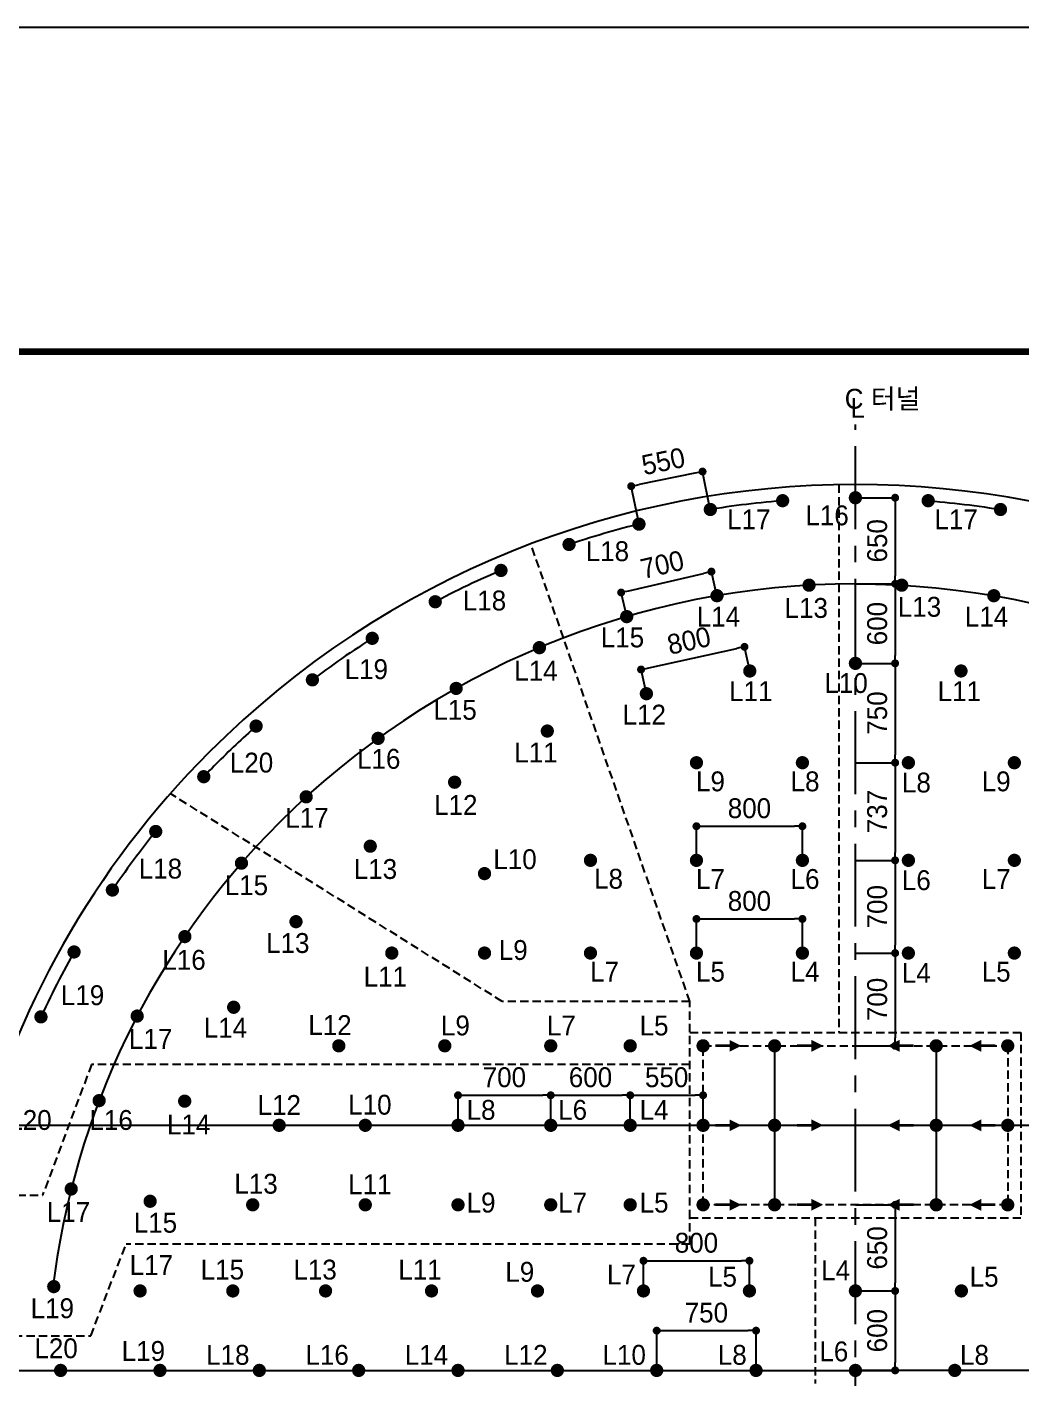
# Model space of a CAD drawing. Extents: x -689 to 317106, y 182884 to 219577.
# Drawn here: x 238502 to 246006, y 200837 to 211034 of the extents above; entities that cross this region are included whole.
import ezdxf

# ---------------------------------------------------------------- set-up
doc = ezdxf.new("R2010")
doc.units = 0
doc.header["$LTSCALE"] = 500
doc.header["$MEASUREMENT"] = 0
for name, pattern in [('A-CENTR01', [2, 1.25, -0.25, 0.25, -0.25]), ('A-HIDDN01', [0.375, 0.25, -0.125]), ('HIDDEN', [0.375, 0.25, -0.125])]:
    doc.linetypes.add(name, pattern=pattern)
doc.layers.get('DEFPOINTS').update_dxf_attribs({"color": 55})
doc.layers.add('0-251', color=7, linetype='Continuous', true_color=0x6e6e6e)
for name, color, linetype in [('A-DIM01', 1, 'Continuous'), ('CS-CNTL', 1, 'A-CENTR01'), ('CS-EXCV', 3, 'CFZ008'), ('CS-TEXT', 7, 'Continuous'), ('CUT-BOD-LIN', 6, 'HIDDEN'), ('CZ-TEX2', 7, 'Continuous'), ('TU-BLOCK-ETC', 6, 'Continuous'), ('TU-HOLE-LIN1', 1, 'Continuous'), ('뇌관연결1', 2, 'Continuous'), ('발파공(바닥)', 5, 'Continuous'), ('발파공(심발)', 4, 'Continuous'), ('발파공(외곽)', 6, 'Continuous'), ('발파공(전열)', 2, 'Continuous'), ('발파공(확대)', 7, 'Continuous')]:
    doc.layers.add(name, color=color, linetype=linetype)
doc.styles.get("Standard").update_dxf_attribs({"font": ''})
doc.styles.add('STYLE1', font='')
doc.styles.add('돋움체', font='')
doc.styles.get('Standard').set_extended_font_data('Dotum')
doc.styles.get('STYLE1').set_extended_font_data('Dotum')
doc.styles.get('돋움체').set_extended_font_data('Dotum')
doc.linetypes.add('CFZ008', pattern='A,0.9,-0.2,[106,KHCLINE.shx,S=0.00606,R=180,X=0,Y=0],0.9', length=2)
doc.linetypes.add('E-DIGLN01', pattern='A,0.9,-0.2,[19,kscals.shx,S=0.1,R=180,X=0,Y=0],0.9', length=2)
doc.dimstyles.new('D_50', dxfattribs={"dimscale": 50, "dimtxt": 3, "dimasz": 1.2, "dimexe": 0, "dimexo": 0, "dimgap": 1.2, "dimtad": 1, "dimdec": 0, "dimrnd": 0.0005, "dimdsep": 46, "dimlunit": 6, "dimtxsty": '돋움체', "dimblk": 'DOT', "dimcen": 0.09, "dimclrd": 1, "dimclre": 1, "dimclrt": 1, "dimaunit": 1, "dimadec": 0, "dimazin": 0, "dimtfac": 1, "dimtdec": 0, "dimtix": 1, "dimtmove": 2, "dimatfit": 0, "dimfxl": 1, "dimtvp": 2, "dimtolj": 1, "dimtzin": 0, "dimlwd": -1, "dimlwe": -1, "dimarcsym": 0})

# ---------------------------------------------------------------- blocks, each defined once
blk = doc.blocks.new('_Dot')
at = {"color": 0, "linetype": 'ByBlock', "lineweight": -2}
blk.add_line((-0.5, 0), (-1, 0), dxfattribs=at)
at = {"color": 0, "linetype": 'ByBlock', "const_width": 0.5}
blk.add_lwpolyline([(-0.25, 0, 1), (0.25, 0, 1)], format="xyb", close=True, dxfattribs=at)
blk = doc.blocks.new('*D450')
at = {"layer": 'A-DIM01', "color": 1, "ltscale": 10, "transparency": 16777216}
for p, q in [((244755.6471063393, 201494.3630072789), (245055.6471063377, 201494.3630072789)), ((245055.6471063377, 201434.3630072789), (245055.6471063377, 200954.3630072789)), ((244755.6471063393, 200894.3630072789), (245055.6471063377, 200894.3630072789))]:
    blk.add_line(p, q, dxfattribs=at)
at = {"layer": 'DEFPOINTS', "color": 0, "ltscale": 10, "transparency": 16777216}
for p in [(244755.6471063393, 201494.3630072789), (244755.6471063393, 200894.3630072789), (245055.6471063377, 200894.3630072789)]:
    blk.add_point(p, dxfattribs=at)
at = {"layer": 'A-DIM01', "color": 1, "ltscale": 10, "transparency": 16777216, "xscale": 60, "yscale": 60, "zscale": 60}
for p, rotation in [((245055.6471063377, 201494.3630072789), 90), ((245055.6471063377, 200894.3630072789), 270)]:
    blk.add_blockref('_Dot', p, dxfattribs=dict(at, rotation=rotation))
at = {"layer": 'A-DIM01', "color": 1, "ltscale": 10, "transparency": 16777216, "insert": (244920.5453424299, 201194.3630072787), "char_height": 150, "attachment_point": 5, "rotation": 90, "style": '돋움체'}
blk.add_mtext('\\A1;600', dxfattribs=at)
blk = doc.blocks.new('*D451')
at = {"layer": 'A-DIM01', "color": 1, "ltscale": 10, "transparency": 16777216}
for p, q in [((244755.6471063393, 202144.3630072789), (245055.6471063377, 202144.3630072789)), ((245055.6471063377, 202084.3630072789), (245055.6471063377, 201554.3630072789)), ((244755.6471063393, 201494.3630072789), (245055.6471063377, 201494.3630072789))]:
    blk.add_line(p, q, dxfattribs=at)
at = {"layer": 'DEFPOINTS', "color": 0, "ltscale": 10, "transparency": 16777216}
for p in [(244755.6471063393, 202144.3630072789), (244755.6471063393, 201494.3630072789), (245055.6471063377, 201494.3630072789)]:
    blk.add_point(p, dxfattribs=at)
at = {"layer": 'A-DIM01', "color": 1, "ltscale": 10, "transparency": 16777216, "xscale": 60, "yscale": 60, "zscale": 60}
for p, rotation in [((245055.6471063377, 202144.3630072789), 90), ((245055.6471063377, 201494.3630072789), 270)]:
    blk.add_blockref('_Dot', p, dxfattribs=dict(at, rotation=rotation))
at = {"layer": 'A-DIM01', "color": 1, "ltscale": 10, "transparency": 16777216, "insert": (244920.5453424299, 201819.3630072787), "char_height": 150, "attachment_point": 5, "rotation": 90, "style": '돋움체'}
blk.add_mtext('\\A1;650', dxfattribs=at)
blk = doc.blocks.new('ssb')
at = {"color": 4, "const_width": 50, "flags": 128}
blk.add_lwpolyline([(0.1070264871232212, -24.99977090558968, 1), (-0.1070264871814288, 24.99977090558968, 1)], format="xyb", close=True, dxfattribs=at)
blk = doc.blocks.new('sb')
at = {"layer": '발파공(확대)', "color": 0, "const_width": 50, "flags": 128}
blk.add_lwpolyline([(13.78318005963229, 20.85722770275243, 1), (-13.78318005957408, -20.8572277027597, 1)], format="xyb", close=True, dxfattribs=at)
blk = doc.blocks.new('*D452')
at = {"layer": 'A-DIM01', "color": 1, "ltscale": 10, "transparency": 16777216}
for p, q in [((243555.6471063401, 204044.3630072787), (243555.6471063401, 204301.8358414123)), ((243615.6471063401, 204301.8358414123), (244295.6471063392, 204301.8358414123)), ((244355.6471063392, 204044.3630072787), (244355.6471063392, 204301.8358414123))]:
    blk.add_line(p, q, dxfattribs=at)
at = {"layer": 'DEFPOINTS', "color": 0, "ltscale": 10, "transparency": 16777216}
for p in [(244355.6471063392, 204301.8358414123), (243555.6471063401, 204044.3630072787), (244355.6471063392, 204044.3630072787)]:
    blk.add_point(p, dxfattribs=at)
at = {"layer": 'A-DIM01', "color": 1, "ltscale": 10, "transparency": 16777216, "xscale": 60, "yscale": 60, "zscale": 60, "rotation": 180}
blk.add_blockref('_Dot', (243555.6471063401, 204301.8358414123), dxfattribs=at)
at = {"layer": 'A-DIM01', "color": 1, "ltscale": 10, "transparency": 16777216, "xscale": 60, "yscale": 60, "zscale": 60}
blk.add_blockref('_Dot', (244355.6471063392, 204301.8358414123), dxfattribs=at)
at = {"layer": 'A-DIM01', "color": 1, "ltscale": 10, "transparency": 16777216, "insert": (243955.6471063396, 204436.93760532), "char_height": 150, "attachment_point": 5, "style": '돋움체'}
blk.add_mtext('\\A1;800', dxfattribs=at)
blk = doc.blocks.new('*D453')
at = {"layer": 'A-DIM01', "color": 1, "ltscale": 10, "transparency": 16777216}
for p, q in [((243055.6471002437, 202744.3630072787), (243055.6471002437, 202971.1013973524)), ((243115.6471002437, 202971.1013973524), (243545.6471002437, 202971.1013973524)), ((243605.6471002437, 202744.3630072787), (243605.6471002437, 202971.1013973524))]:
    blk.add_line(p, q, dxfattribs=at)
at = {"layer": 'DEFPOINTS', "color": 0, "ltscale": 10, "transparency": 16777216}
for p in [(243605.6471002437, 202971.1013973524), (243055.6471002437, 202744.3630072787), (243605.6471002437, 202744.3630072787)]:
    blk.add_point(p, dxfattribs=at)
at = {"layer": 'A-DIM01', "color": 1, "ltscale": 10, "transparency": 16777216, "xscale": 60, "yscale": 60, "zscale": 60, "rotation": 180}
blk.add_blockref('_Dot', (243055.6471002437, 202971.1013973524), dxfattribs=at)
at = {"layer": 'A-DIM01', "color": 1, "ltscale": 10, "transparency": 16777216, "xscale": 60, "yscale": 60, "zscale": 60}
blk.add_blockref('_Dot', (243605.6471002437, 202971.1013973524), dxfattribs=at)
at = {"layer": 'A-DIM01', "color": 1, "ltscale": 10, "transparency": 16777216, "insert": (243330.6471002437, 203106.2031612601), "char_height": 150, "attachment_point": 5, "style": '돋움체'}
blk.add_mtext('\\A1;550', dxfattribs=at)
blk = doc.blocks.new('*D454')
at = {"layer": 'A-DIM01', "color": 1, "ltscale": 10, "transparency": 16777216}
for p, q in [((242455.6471002437, 202744.3630072787), (242455.6471002437, 202971.1013973524)), ((242515.6471002437, 202971.1013973524), (242995.6471002437, 202971.1013973524)), ((243055.6471002437, 202744.3630072787), (243055.6471002437, 202971.1013973524))]:
    blk.add_line(p, q, dxfattribs=at)
at = {"layer": 'DEFPOINTS', "color": 0, "ltscale": 10, "transparency": 16777216}
for p in [(243055.6471002437, 202971.1013973524), (242455.6471002437, 202744.3630072787), (243055.6471002437, 202744.3630072787)]:
    blk.add_point(p, dxfattribs=at)
at = {"layer": 'A-DIM01', "color": 1, "ltscale": 10, "transparency": 16777216, "xscale": 60, "yscale": 60, "zscale": 60, "rotation": 180}
blk.add_blockref('_Dot', (242455.6471002437, 202971.1013973524), dxfattribs=at)
at = {"layer": 'A-DIM01', "color": 1, "ltscale": 10, "transparency": 16777216, "xscale": 60, "yscale": 60, "zscale": 60}
blk.add_blockref('_Dot', (243055.6471002437, 202971.1013973524), dxfattribs=at)
at = {"layer": 'A-DIM01', "color": 1, "ltscale": 10, "transparency": 16777216, "insert": (242755.6471002437, 203106.2031612601), "char_height": 150, "attachment_point": 5, "style": '돋움체'}
blk.add_mtext('\\A1;600', dxfattribs=at)
blk = doc.blocks.new('*D455')
at = {"layer": 'A-DIM01', "color": 1, "ltscale": 10, "transparency": 16777216}
for p, q in [((243155.6471063392, 201494.3630072787), (243155.6471063392, 201721.8770472611)), ((243215.6471063392, 201721.8770472611), (243895.6471063392, 201721.8770472611)), ((243955.6471063392, 201494.3630072787), (243955.6471063392, 201721.8770472611))]:
    blk.add_line(p, q, dxfattribs=at)
at = {"layer": 'DEFPOINTS', "color": 0, "ltscale": 10, "transparency": 16777216}
for p in [(243955.6471063392, 201721.8770472611), (243155.6471063392, 201494.3630072787), (243955.6471063392, 201494.3630072787)]:
    blk.add_point(p, dxfattribs=at)
at = {"layer": 'A-DIM01', "color": 1, "ltscale": 10, "transparency": 16777216, "xscale": 60, "yscale": 60, "zscale": 60, "rotation": 180}
blk.add_blockref('_Dot', (243155.6471063392, 201721.8770472611), dxfattribs=at)
at = {"layer": 'A-DIM01', "color": 1, "ltscale": 10, "transparency": 16777216, "xscale": 60, "yscale": 60, "zscale": 60}
blk.add_blockref('_Dot', (243955.6471063392, 201721.8770472611), dxfattribs=at)
at = {"layer": 'A-DIM01', "color": 1, "ltscale": 10, "transparency": 16777216, "insert": (243555.6471063392, 201856.9788111688), "char_height": 150, "attachment_point": 5, "style": '돋움체'}
blk.add_mtext('\\A1;800', dxfattribs=at)
blk = doc.blocks.new('cb')
at = {"layer": '발파공(외곽)', "lineweight": 0, "const_width": 49.99999999999999}
blk.add_lwpolyline([(-16.54037362313829, 18.74609400401823, 1), (16.54037362313829, -18.74609400401823, 1)], format="xyb", close=True, dxfattribs=at)
blk = doc.blocks.new('*D456')
at = {"layer": 'A-DIM01', "color": 1, "ltscale": 10, "transparency": 16777216}
for p, q in [((243542.9452657673, 207666.8055274301), (243122.1390604233, 207580.5370607199)), ((243660.4382670088, 207392.4491787623), (243601.7228229212, 207678.8553728654)), ((243122.076947357, 207282.0810211814), (243063.3615032694, 207568.4872152845))]:
    blk.add_line(p, q, dxfattribs=at)
at = {"layer": 'DEFPOINTS', "color": 0, "ltscale": 10, "transparency": 16777216}
for p in [(243063.3615032694, 207568.4872152845), (243660.4382670088, 207392.4491787623), (243122.076947357, 207282.0810211814)]:
    blk.add_point(p, dxfattribs=at)
at = {"layer": 'A-DIM01', "color": 1, "ltscale": 10, "transparency": 16777216, "xscale": 60, "yscale": 60, "zscale": 60}
for p, rotation in [((243601.7228229212, 207678.8553728654), 11.58554365152687), ((243063.3615032694, 207568.4872152845), 191.5855436515269)]:
    blk.add_blockref('_Dot', p, dxfattribs=dict(at, rotation=rotation))
at = {"layer": 'A-DIM01', "color": 1, "ltscale": 10, "transparency": 16777216, "insert": (243305.4095735431, 207756.0204882363), "char_height": 150, "attachment_point": 5, "rotation": 11.585543651526855, "style": '돋움체'}
blk.add_mtext('\\A1;550', dxfattribs=at)
blk = doc.blocks.new('*D457')
at = {"layer": 'A-DIM01', "color": 1, "ltscale": 10, "transparency": 16777216}
for p, q in [((243045.4469788823, 206779.5077901672), (243610.1156191896, 206910.3176560808)), ((243710.7408070535, 206741.809295669), (243668.5676909647, 206923.8585314287)), ((243029.168023196, 206583.9176790596), (242986.9949071071, 206765.9669148193))]:
    blk.add_line(p, q, dxfattribs=at)
at = {"layer": 'DEFPOINTS', "color": 0, "ltscale": 10, "transparency": 16777216}
for p in [(243668.5676909647, 206923.8585314287), (243710.7408070535, 206741.809295669), (243029.168023196, 206583.9176790596)]:
    blk.add_point(p, dxfattribs=at)
at = {"layer": 'A-DIM01', "color": 1, "ltscale": 10, "transparency": 16777216, "xscale": 60, "yscale": 60, "zscale": 60}
for p, rotation in [((243668.5676909647, 206923.8585314287), 13.04294167776969), ((242986.9949071071, 206765.9669148193), 193.0429416777697)]:
    blk.add_blockref('_Dot', p, dxfattribs=dict(at, rotation=rotation))
at = {"layer": 'A-DIM01', "color": 1, "ltscale": 10, "transparency": 16777216, "insert": (243297.2913632966, 206976.5290231388), "char_height": 150, "attachment_point": 5, "rotation": 13.042941677769695, "style": '돋움체'}
blk.add_mtext('\\A1;700', dxfattribs=at)
blk = doc.blocks.new('*D458')
at = {"layer": 'A-DIM01', "color": 1, "ltscale": 10, "transparency": 16777216}
for p, q in [((244755.6471068045, 207481.2259222872), (245055.6471065696, 207481.2259222872)), ((245055.6471065696, 207421.2259222872), (245055.6471065696, 206891.2259222872)), ((244755.6471063393, 206831.2259222872), (245055.6471065696, 206831.2259222872))]:
    blk.add_line(p, q, dxfattribs=at)
at = {"layer": 'DEFPOINTS', "color": 0, "ltscale": 10, "transparency": 16777216}
for p in [(244755.6471068045, 207481.2259222872), (244755.6471063393, 206831.2259222872), (245055.6471065696, 206831.2259222872)]:
    blk.add_point(p, dxfattribs=at)
at = {"layer": 'A-DIM01', "color": 1, "ltscale": 10, "transparency": 16777216, "xscale": 60, "yscale": 60, "zscale": 60}
for p, rotation in [((245055.6471065696, 207481.2259222872), 90), ((245055.6471065696, 206831.2259222872), 270)]:
    blk.add_blockref('_Dot', p, dxfattribs=dict(at, rotation=rotation))
at = {"layer": 'A-DIM01', "color": 1, "ltscale": 10, "transparency": 16777216, "insert": (244920.5453426618, 207156.225922287), "char_height": 150, "attachment_point": 5, "rotation": 90, "style": '돋움체'}
blk.add_mtext('\\A1;650', dxfattribs=at)
blk = doc.blocks.new('*D459')
at = {"layer": 'A-DIM01', "color": 1, "ltscale": 10, "transparency": 16777216}
for p, q in [((244755.6471065721, 206831.2259222872), (245055.6471065696, 206831.2259222872)), ((245055.6471065696, 206771.2259222872), (245055.6471065696, 206291.2259222872)), ((244755.6471068045, 206231.2259222872), (245055.6471065696, 206231.2259222872))]:
    blk.add_line(p, q, dxfattribs=at)
at = {"layer": 'DEFPOINTS', "color": 0, "ltscale": 10, "transparency": 16777216}
for p in [(244755.6471065721, 206831.2259222872), (244755.6471068045, 206231.2259222872), (245055.6471065696, 206231.2259222872)]:
    blk.add_point(p, dxfattribs=at)
at = {"layer": 'A-DIM01', "color": 1, "ltscale": 10, "transparency": 16777216, "xscale": 60, "yscale": 60, "zscale": 60}
for p, rotation in [((245055.6471065696, 206831.2259222872), 90), ((245055.6471065696, 206231.2259222872), 270)]:
    blk.add_blockref('_Dot', p, dxfattribs=dict(at, rotation=rotation))
at = {"layer": 'A-DIM01', "color": 1, "ltscale": 10, "transparency": 16777216, "insert": (244920.5453426618, 206531.225922287), "char_height": 150, "attachment_point": 5, "rotation": 90, "style": '돋움체'}
blk.add_mtext('\\A1;600', dxfattribs=at)
blk = doc.blocks.new('*D460')
at = {"layer": 'A-DIM01', "color": 1, "ltscale": 10, "transparency": 16777216}
for p, q in [((244755.6471063393, 204044.3630072789), (245055.6471063367, 204044.3630072789)), ((245055.6471063367, 203984.3630072789), (245055.6471063367, 203404.3630072789)), ((244755.6471063393, 203344.3630072789), (245055.6471063367, 203344.3630072789))]:
    blk.add_line(p, q, dxfattribs=at)
at = {"layer": 'DEFPOINTS', "color": 0, "ltscale": 10, "transparency": 16777216}
for p in [(244755.6471063393, 204044.3630072789), (244755.6471063393, 203344.3630072789), (245055.6471063367, 203344.3630072789)]:
    blk.add_point(p, dxfattribs=at)
at = {"layer": 'A-DIM01', "color": 1, "ltscale": 10, "transparency": 16777216, "xscale": 60, "yscale": 60, "zscale": 60}
for p, rotation in [((245055.6471063367, 204044.3630072789), 90), ((245055.6471063367, 203344.3630072789), 270)]:
    blk.add_blockref('_Dot', p, dxfattribs=dict(at, rotation=rotation))
at = {"layer": 'A-DIM01', "color": 1, "ltscale": 10, "transparency": 16777216, "insert": (244920.545342429, 203694.3630072787), "char_height": 150, "attachment_point": 5, "rotation": 90, "style": '돋움체'}
blk.add_mtext('\\A1;700', dxfattribs=at)
blk = doc.blocks.new('*D461')
at = {"layer": 'A-DIM01', "color": 1, "ltscale": 10, "transparency": 16777216}
for p, q in [((244755.6471063393, 204744.3630072789), (245055.6471063353, 204744.3630072789)), ((245055.6471063353, 204684.3630072789), (245055.6471063353, 204104.3630072789)), ((244755.6471065721, 204044.3630072789), (245055.6471063353, 204044.3630072789))]:
    blk.add_line(p, q, dxfattribs=at)
at = {"layer": 'DEFPOINTS', "color": 0, "ltscale": 10, "transparency": 16777216}
for p in [(244755.6471063393, 204744.3630072789), (244755.6471065721, 204044.3630072789), (245055.6471063353, 204044.3630072789)]:
    blk.add_point(p, dxfattribs=at)
at = {"layer": 'A-DIM01', "color": 1, "ltscale": 10, "transparency": 16777216, "xscale": 60, "yscale": 60, "zscale": 60}
for p, rotation in [((245055.6471063353, 204744.3630072789), 90), ((245055.6471063353, 204044.3630072789), 270)]:
    blk.add_blockref('_Dot', p, dxfattribs=dict(at, rotation=rotation))
at = {"layer": 'A-DIM01', "color": 1, "ltscale": 10, "transparency": 16777216, "insert": (244920.5453424276, 204394.3630072787), "char_height": 150, "attachment_point": 5, "rotation": 90, "style": '돋움체'}
blk.add_mtext('\\A1;700', dxfattribs=at)
blk = doc.blocks.new('*D462')
at = {"layer": 'A-DIM01', "color": 1, "ltscale": 10, "transparency": 16777216}
for p, q in [((244755.6471068045, 205481.2259222872), (245055.6471063325, 205481.2259222872)), ((245055.6471063325, 205421.2259222872), (245055.6471063325, 204804.3630072789)), ((244755.6471065721, 204744.3630072789), (245055.6471063325, 204744.3630072789))]:
    blk.add_line(p, q, dxfattribs=at)
at = {"layer": 'DEFPOINTS', "color": 0, "ltscale": 10, "transparency": 16777216}
for p in [(244755.6471068045, 205481.2259222872), (244755.6471065721, 204744.3630072789), (245055.6471063325, 204744.3630072789)]:
    blk.add_point(p, dxfattribs=at)
at = {"layer": 'A-DIM01', "color": 1, "ltscale": 10, "transparency": 16777216, "xscale": 60, "yscale": 60, "zscale": 60}
for p, rotation in [((245055.6471063325, 205481.2259222872), 90), ((245055.6471063325, 204744.3630072789), 270)]:
    blk.add_blockref('_Dot', p, dxfattribs=dict(at, rotation=rotation))
at = {"layer": 'A-DIM01', "color": 1, "ltscale": 10, "transparency": 16777216, "insert": (244920.5453424248, 205112.7944647829), "char_height": 150, "attachment_point": 5, "rotation": 90, "style": '돋움체'}
blk.add_mtext('\\A1;737', dxfattribs=at)
blk = doc.blocks.new('bb')
at = {"layer": '발파공(바닥)', "const_width": 50}
blk.add_lwpolyline([(-13.78318005957408, 20.85722770271968, -1), (13.78318005963229, -20.85722770276334, -1)], format="xyb", close=True, dxfattribs=at)
blk = doc.blocks.new('jb')
at = {"layer": '발파공(전열)', "const_width": 50, "flags": 128}
blk.add_lwpolyline([(13.78318005963229, 20.85722770277061, 1), (-13.78318005963229, -20.85722770274151, 1)], format="xyb", close=True, dxfattribs=at)
blk = doc.blocks.new('*D571')
at = {"layer": 'A-DIM01', "color": 1, "ltscale": 10, "transparency": 16777216}
for p, q in [((243196.2331801213, 206197.5676141616), (243859.7239099864, 206343.3031984316)), ((243958.4145676284, 206173.6680275098), (243918.3268816927, 206356.1753275167)), ((243177.7178943506, 206002.1881850695), (243137.630208415, 206184.6954850765))]:
    blk.add_line(p, q, dxfattribs=at)
at = {"layer": 'DEFPOINTS', "color": 0, "ltscale": 10, "transparency": 16777216}
for p in [(243918.3268816927, 206356.1753275167), (243958.4145676284, 206173.6680275098), (243177.7178943506, 206002.1881850695)]:
    blk.add_point(p, dxfattribs=at)
at = {"layer": 'A-DIM01', "color": 1, "ltscale": 10, "transparency": 16777216, "xscale": 60, "yscale": 60, "zscale": 60}
for p, rotation in [((243918.3268816927, 206356.1753275167), 12.38827665148012), ((243137.630208415, 206184.6954850765), 192.3882766514801)]:
    blk.add_blockref('_Dot', p, dxfattribs=dict(at, rotation=rotation))
at = {"layer": 'A-DIM01', "color": 1, "ltscale": 10, "transparency": 16777216, "insert": (243498.9944226431, 206402.3914870927), "char_height": 150, "attachment_point": 5, "rotation": 12.388276651480126, "style": '돋움체'}
blk.add_mtext('\\A1;800', dxfattribs=at)
blk = doc.blocks.new('*D572')
at = {"layer": 'A-DIM01', "color": 1, "ltscale": 10, "transparency": 16777216}
for p, q in [((244755.6471065721, 206231.2259222872), (245055.6471065658, 206231.2259222872)), ((245055.6471065658, 206171.2259222872), (245055.6471065658, 205541.2259222872)), ((244755.6471068045, 205481.2259222872), (245055.6471065658, 205481.2259222872))]:
    blk.add_line(p, q, dxfattribs=at)
at = {"layer": 'DEFPOINTS', "color": 0, "ltscale": 10, "transparency": 16777216}
for p in [(244755.6471065721, 206231.2259222872), (244755.6471068045, 205481.2259222872), (245055.6471065658, 205481.2259222872)]:
    blk.add_point(p, dxfattribs=at)
at = {"layer": 'A-DIM01', "color": 1, "ltscale": 10, "transparency": 16777216, "xscale": 60, "yscale": 60, "zscale": 60}
for p, rotation in [((245055.6471065658, 206231.2259222872), 90), ((245055.6471065658, 205481.2259222872), 270)]:
    blk.add_blockref('_Dot', p, dxfattribs=dict(at, rotation=rotation))
at = {"layer": 'A-DIM01', "color": 1, "ltscale": 10, "transparency": 16777216, "insert": (244920.5453426581, 205856.225922287), "char_height": 150, "attachment_point": 5, "rotation": 90, "style": '돋움체'}
blk.add_mtext('\\A1;750', dxfattribs=at)
blk = doc.blocks.new('*D573')
at = {"layer": 'A-DIM01', "color": 1, "ltscale": 10, "transparency": 16777216}
for p, q in [((241755.6471002437, 202744.3630072787), (241755.6471002437, 202971.1013973524)), ((241815.6471002437, 202971.1013973524), (242395.6471002437, 202971.1013973524)), ((242455.6471002437, 202744.3630072787), (242455.6471002437, 202971.1013973524))]:
    blk.add_line(p, q, dxfattribs=at)
at = {"layer": 'DEFPOINTS', "color": 0, "ltscale": 10, "transparency": 16777216}
for p in [(242455.6471002437, 202971.1013973524), (241755.6471002437, 202744.3630072787), (242455.6471002437, 202744.3630072787)]:
    blk.add_point(p, dxfattribs=at)
at = {"layer": 'A-DIM01', "color": 1, "ltscale": 10, "transparency": 16777216, "xscale": 60, "yscale": 60, "zscale": 60, "rotation": 180}
blk.add_blockref('_Dot', (241755.6471002437, 202971.1013973524), dxfattribs=at)
at = {"layer": 'A-DIM01', "color": 1, "ltscale": 10, "transparency": 16777216, "xscale": 60, "yscale": 60, "zscale": 60}
blk.add_blockref('_Dot', (242455.6471002437, 202971.1013973524), dxfattribs=at)
at = {"layer": 'A-DIM01', "color": 1, "ltscale": 10, "transparency": 16777216, "insert": (242105.6471002437, 203106.2031612601), "char_height": 150, "attachment_point": 5, "style": '돋움체'}
blk.add_mtext('\\A1;700', dxfattribs=at)
blk = doc.blocks.new('*D574')
at = {"layer": 'A-DIM01', "color": 1, "ltscale": 10, "transparency": 16777216}
for p, q in [((243555.647106341, 204744.3630072787), (243555.647106341, 205001.8358414123)), ((243615.647106341, 205001.8358414123), (244295.6471063401, 205001.8358414123)), ((244355.6471063401, 204744.3630072787), (244355.6471063401, 205001.8358414123))]:
    blk.add_line(p, q, dxfattribs=at)
at = {"layer": 'DEFPOINTS', "color": 0, "ltscale": 10, "transparency": 16777216}
for p in [(244355.6471063401, 205001.8358414123), (243555.647106341, 204744.3630072787), (244355.6471063401, 204744.3630072787)]:
    blk.add_point(p, dxfattribs=at)
at = {"layer": 'A-DIM01', "color": 1, "ltscale": 10, "transparency": 16777216, "xscale": 60, "yscale": 60, "zscale": 60, "rotation": 180}
blk.add_blockref('_Dot', (243555.647106341, 205001.8358414123), dxfattribs=at)
at = {"layer": 'A-DIM01', "color": 1, "ltscale": 10, "transparency": 16777216, "xscale": 60, "yscale": 60, "zscale": 60}
blk.add_blockref('_Dot', (244355.6471063401, 205001.8358414123), dxfattribs=at)
at = {"layer": 'A-DIM01', "color": 1, "ltscale": 10, "transparency": 16777216, "insert": (243955.6471063406, 205136.93760532), "char_height": 150, "attachment_point": 5, "style": '돋움체'}
blk.add_mtext('\\A1;800', dxfattribs=at)
blk = doc.blocks.new('*D586')
at = {"layer": 'A-DIM01', "color": 1, "ltscale": 10, "transparency": 16777216}
for p, q in [((243255.6471063382, 200894.3630072787), (243255.6471063382, 201194.3630072787)), ((243315.6471063382, 201194.3630072787), (243945.6471063382, 201194.3630072787)), ((244005.6471063382, 200894.363007279), (244005.6471063382, 201194.3630072787))]:
    blk.add_line(p, q, dxfattribs=at)
at = {"layer": 'DEFPOINTS', "color": 0, "ltscale": 10, "transparency": 16777216}
for p in [(244005.6471063382, 201194.3630072787), (243255.6471063382, 200894.3630072787), (244005.6471063382, 200894.363007279)]:
    blk.add_point(p, dxfattribs=at)
at = {"layer": 'A-DIM01', "color": 1, "ltscale": 10, "transparency": 16777216, "xscale": 60, "yscale": 60, "zscale": 60, "rotation": 180}
blk.add_blockref('_Dot', (243255.6471063382, 201194.3630072787), dxfattribs=at)
at = {"layer": 'A-DIM01', "color": 1, "ltscale": 10, "transparency": 16777216, "xscale": 60, "yscale": 60, "zscale": 60}
blk.add_blockref('_Dot', (244005.6471063382, 201194.3630072787), dxfattribs=at)
at = {"layer": 'A-DIM01', "color": 1, "ltscale": 10, "transparency": 16777216, "insert": (243630.6471063382, 201329.4647711865), "char_height": 150, "attachment_point": 5, "style": '돋움체'}
blk.add_mtext('\\A1;750', dxfattribs=at)

msp = doc.modelspace()

# ---------------------------------------------------------------- linework, layer by layer
at = {"layer": '0-251', "const_width": 50}
msp.add_lwpolyline([(253880.6471062707, 186134.3069829635), (235630.6471061436, 186134.3069830572), (235630.6471062582, 208584.3069828686), (253880.6471062582, 208584.3069828686), (253880.6471062702, 186134.3069829636)], dxfattribs=at)
at = {"layer": 'CS-CNTL', "linetype": 'A-CENTR01'}
msp.add_line((244755.6471063392, 198244.3630072787), (244755.6471063392, 208034.0797458639), dxfattribs=at)
at = {"layer": 'CS-EXCV', "linetype": 'E-DIGLN01', "flags": 128}
msp.add_lwpolyline([(251274.5348599301, 198698.1859222745, 0.2825937306577111), (249634.6838965024, 205560.2627124969, 0.4142135623704703), (239876.6103161731, 205560.262712496, 0.2753025554972773), (238182.3906110087, 198872.2659222857)], format="xyb", dxfattribs=at)
at = {"layer": 'CUT-BOD-LIN', "ltscale": 0.5}
for p, q in [((244630.125242799, 207580.0841076517), (244630.125242799, 203444.3630072787)), ((243505.6471002437, 203678.7158730518), (242305.7432344374, 207131.6500183016)), ((242090.0097801671, 203678.7158730518), (239583.7357306512, 205248.1706676703)), ((243505.6471002437, 203678.7158730518), (242090.0097801671, 203678.7158730518)), ((243505.6471002437, 203447.7896238927), (243505.6471002437, 203678.7158730518)), ((238989.5566428792, 203204.4894443509), (238619.7909493637, 202218.1336396985)), ((243505.6471002437, 203204.4894443509), (238989.5566428792, 203204.4894443509)), ((238054.6061675995, 202218.1336396985), (238619.7909493641, 202218.1336396985)), ((243505.6471002437, 201848.3170618234), (243505.6471002437, 202044.3630072787)), ((244451.440600478, 202044.3630072787), (244451.440600478, 200794.3630072787)), ((238983.1640871986, 201156.1179313349), (239250.0275070322, 201848.3170618232)), ((243505.6471002437, 201848.3170618236), (239250.0275070322, 201848.3170618234)), ((237935.1366246687, 201156.1179313349), (238983.1640871986, 201156.1179313349))]:
    msp.add_line(p, q, dxfattribs=at)
msp.add_lwpolyline([(243505.6471002437, 203444.3630072787), (246005.6471119671, 203444.3630072787), (246005.6471119671, 202044.3630072787), (243505.6471002437, 202044.3630072787)], close=True, dxfattribs=at)
at = {"layer": 'DEFPOINTS'}
for p, q in [((235630.6471062707, 208584.3069828686), (253880.6471062707, 208584.3069828686)), ((238190.7583212298, 202744.3630072787), (251320.5358914467, 202744.3630072787)), ((237923.2541101649, 200894.3630072787), (244755.6471063392, 200894.3630072787)), ((251588.0401024785, 200894.3630096448), (244755.6471063042, 200894.3630072787))]:
    msp.add_line(p, q, dxfattribs=at)
at = {"layer": 'DEFPOINTS', "linetype": 'Continuous', "ltscale": 500}
for p, q in [((244145.6471002306, 203344.3630072787), (244145.6471002306, 202144.3630072787)), ((245365.6471119802, 203344.3630072787), (245365.6471119802, 202144.3630072787)), ((243605.6471002437, 202744.3630072787), (245905.6471119671, 202744.3630072787))]:
    msp.add_line(p, q, dxfattribs=at)
at = {"layer": 'DEFPOINTS'}
for points in [[(235630.6471062707, 211034.306983942), (273680.6471062707, 211034.306983942), (273680.6471062707, 186134.306983942), (235630.6471061436, 186134.3069841246)], [(235630.6471062582, 208584.3069828686), (253880.6471062582, 208584.3069828686), (253880.6471062707, 196184.3069828686), (235630.6471062707, 196184.3069828686)]]:
    msp.add_lwpolyline(points, close=True, dxfattribs=at)
for points in [[(244755.6471063392, 206831.2259222871, 0.1989123673785571), (240406.9404020607, 205029.9326266037, 0.1682397328142061), (238694.6469308677, 201503.6053191068, 0.1682397328142061)], [(244755.6471063392, 206831.2259222871, -0.1989123673785571), (249104.3538106176, 205029.9326266037, -0.1682397328142061), (250816.6472818106, 201503.6053191068, -0.1682397328142061)]]:
    msp.add_lwpolyline(points, format="xyb", dxfattribs=at)
at = {"layer": 'TU-BLOCK-ETC', "const_width": 20}
for points in [[(243698.1957430075, 203344.3630072787), (243852.6721922936, 203344.3630072787)], [(244315.4393934318, 203344.3630072787), (244469.9158427179, 203344.3630072787)], [(245195.8548305267, 203344.3630072787), (245041.3783812406, 203344.3630072787)], [(245813.0984809365, 203344.3630072787), (245658.6220316504, 203344.3630072787)], [(243698.1957430075, 202744.3630072787), (243852.6721922936, 202744.3630072787)], [(244315.4393934318, 202744.3630072787), (244469.9158427179, 202744.3630072787)], [(245195.8548305267, 202744.3630072787), (245041.3783812406, 202744.3630072787)], [(245813.0984809365, 202744.3630072787), (245658.6220316504, 202744.3630072787)], [(243698.1957430075, 202144.3630072787), (243852.6721922936, 202144.3630072787)], [(244315.4393934318, 202144.3630072787), (244469.9158427179, 202144.3630072787)], [(245195.8548305267, 202144.3630072787), (245041.3783812406, 202144.3630072787)], [(245813.0984809365, 202144.3630072787), (245658.6220316504, 202144.3630072787)]]:
    msp.add_lwpolyline(points, dxfattribs=at)
at = {"layer": 'TU-BLOCK-ETC'}
for points in [[(243895.2626954652, 203344.3630072787, 0, 90, 0), (243805.2626954652, 203344.3630072787, 90, 90, 0)], [(244512.5063458895, 203344.3630072787, 0, 90, 0), (244422.5063458895, 203344.3630072787, 90, 90, 0)], [(244998.787878069, 203344.3630072787, 0, 89.99999999999999, 0), (245088.787878069, 203344.3630072787, 89.99999999999999, 89.99999999999999, 0)], [(245616.0315284784, 203344.3630072787, 0, 89.99999999999999, 0), (245706.0315284784, 203344.3630072787, 89.99999999999999, 89.99999999999999, 0)], [(243895.2626954656, 202744.3630072787, 0, 90, 0), (243805.2626954656, 202744.3630072787, 90, 90, 0)], [(244512.5063458899, 202744.3630072787, 0, 90, 0), (244422.5063458899, 202744.3630072787, 90, 90, 0)], [(244998.7878780686, 202744.3630072787, 0, 89.99999999999999, 0), (245088.7878780686, 202744.3630072787, 89.99999999999999, 89.99999999999999, 0)], [(245616.0315284784, 202744.3630072787, 0, 89.99999999999999, 0), (245706.0315284784, 202744.3630072787, 89.99999999999999, 89.99999999999999, 0)], [(243895.2626954656, 202144.3630072787, 0, 90, 0), (243805.2626954656, 202144.3630072787, 90, 90, 0)], [(244512.5063458899, 202144.3630072787, 0, 90, 0), (244422.5063458899, 202144.3630072787, 90, 90, 0)], [(244998.7878780686, 202144.3630072787, 0, 89.99999999999999, 0), (245088.7878780686, 202144.3630072787, 89.99999999999999, 89.99999999999999, 0)], [(245616.0315284784, 202144.3630072787, 0, 89.99999999999999, 0), (245706.0315284784, 202144.3630072787, 89.99999999999999, 89.99999999999999, 0)]]:
    msp.add_lwpolyline(points, format="xyseb", dxfattribs=at)
at = {"layer": 'TU-HOLE-LIN1'}
for points in [[(244231.1685304264, 207460.9694442361, 0.02206240314182616), (243635.7720954427, 207388.3773265698)], [(244755.6471063392, 207481.2259222871, 0.0009191184235500871), (244730.647148577, 207481.1799664047, 0.0009191184235500871)], [(245280.1256822519, 207460.9694442361, -0.02206240314182616), (245875.5221172356, 207388.3773265698)], [(243146.0694813658, 207287.9845730316, 0.02206240314181135), (242570.137882491, 207120.4455514407)], [(242102.9978028922, 206942.4919023363, 0.02206240314183009), (241561.5690789022, 206684.380555865)], [(241129.1889382046, 206433.5125245674, 0.02206240314182784), (240636.4002299727, 206091.5683487466)], [(240250.0698225456, 205774.336301983, 0.01528455497564534), (239947.3209942914, 205489.552034377, 0.006938835142782357), (239818.8315617754, 205357.4459693377)], [(239489.2198887187, 204981.6295152671, 0.02259420614731899), (239132.3916008248, 204499.5208975429)], [(238869.2669110591, 204074.4947103482, 0.02259420614732992), (238596.8264308073, 203540.1433923506)]]:
    msp.add_lwpolyline(points, format="xyb", dxfattribs=at)
at = {"layer": '뇌관연결1', "linetype": 'A-HIDDN01', "ltscale": 0.5}
msp.add_lwpolyline([(243605.6471002437, 203344.3630072787), (245905.6471119671, 203344.3630072787), (245905.6471119671, 202144.3630072787), (243605.6471002437, 202144.3630072787)], close=True, dxfattribs=at)

# ---------------------------------------------------------------- block references
at = {"layer": '발파공(바닥)'}
for p in [(238755.6471063382, 200894.3630072787), (239505.6471063382, 200894.3630072787), (240255.6471063382, 200894.3630072787), (241005.6471063382, 200894.3630072787), (241755.6471063382, 200894.3630072787), (242505.6471063382, 200894.3630072787), (243255.6471063382, 200894.3630072787), (244005.6471063382, 200894.3630072787), (244755.6471063382, 200894.3630072787)]:
    msp.add_blockref('bb', p, dxfattribs=at)
at = {"layer": '발파공(바닥)', "xscale": -1, "rotation": 1.984236774887904e-08}
msp.add_blockref('bb', (245505.6471063052, 200894.3630075383), dxfattribs=at)
at = {"layer": '발파공(심발)', "xscale": -1}
for p in [(243605.6471002437, 203344.3630072787), (244145.6471002306, 203344.3630072787), (245365.6471119802, 203344.3630072787), (245905.6471119671, 203344.3630072787), (243605.6471002437, 202744.3630072787), (244145.6471002306, 202744.3630072787), (245365.6471119802, 202744.3630072787), (245905.6471119671, 202744.3630072787), (243605.6471002437, 202144.3630072787), (244145.6471002306, 202144.3630072787), (245365.6471119802, 202144.3630072787), (245905.6471119671, 202144.3630072787)]:
    msp.add_blockref('ssb', p, dxfattribs=at)
at = {"layer": '발파공(외곽)'}
for p, rotation in [((244206.2465894259, 207458.9953984507), 184.6342174606097), ((244755.6471063382, 207481.2259222871), 188.8830665911755), ((243660.4382670088, 207392.4491787624), 189.2684349212272), ((243121.7908464176, 207282.0223683169), 193.9026523818448), ((242593.8262142185, 207128.4369805968), 198.5368698424624), ((242079.9964087461, 206932.6972166683), 203.17108730308), ((241583.6610493357, 206696.0828993214), 207.8053047636974), ((241108.065369822, 206420.141105092), 212.4395222243151), ((240656.3189999372, 206106.6760488726), 217.0737396849325), ((240231.3756333417, 205757.7372872528), 221.7079571455503), ((239836.0460030273, 205375.5750347407), 226.3745161629443), ((239473.4911316987, 204962.1974231867), 231.1204015141793), ((239146.3807735987, 204520.2405270062), 235.8662868654142), ((238856.9579593017, 204052.7348917221), 240.6121722166491), ((238607.207291881, 203562.8862532827), 245.3580575678841)]:
    msp.add_blockref('cb', p, dxfattribs=dict(at, rotation=rotation))
at = {"layer": '발파공(외곽)', "xscale": -1}
for p, rotation in [((245305.0476232524, 207458.9953984507), 175.3657825393904), ((245850.8559456695, 207392.4491787624), 170.7315650787727)]:
    msp.add_blockref('cb', p, dxfattribs=dict(at, rotation=rotation))
at = {"layer": '발파공(전열)'}
for p, rotation in [((243710.7408070536, 206741.8092956691), 189.7822062583239), ((244405.836006497, 206821.2692604427), 183.2607354194355), ((243029.168023196, 206583.9176790596), 196.3036770972123), ((242369.9380730246, 206349.6377288132), 202.8251479361006), ((241741.5822299732, 206042.0013252544), 209.3466187749891), ((241152.2322172899, 205664.9896744511), 215.8680896138774), ((240609.5149732017, 205223.481786345), 222.3895604527658), ((240120.7367190392, 204722.9335109741), 229.0154995732359), ((239693.5234610605, 204168.9195746031), 235.7111666281882), ((239333.8196274246, 203568.8731084402), 242.4068336831405), ((239046.5319598354, 202930.9793825441), 249.1025007380927), ((238835.5793667044, 202263.9399437267), 255.7981677930451), ((238703.8394650849, 201526.8539172295), 262.4938348479973)]:
    msp.add_blockref('jb', p, dxfattribs=dict(at, rotation=rotation))
at = {"layer": '발파공(전열)', "xscale": -1}
for p, rotation in [((245105.4582061814, 206821.2692604427), 176.7392645805645), ((245800.5534056248, 206741.8092956691), 170.2177937416762)]:
    msp.add_blockref('jb', p, dxfattribs=dict(at, rotation=rotation))
at = {"layer": '발파공(확대)'}
for p, rotation in [((244755.6471063392, 206231.2259222871), 188.2588511009762), ((243958.4145676284, 206173.6680275098), 188.2588511009762), ((243177.7178943506, 206002.1881850696), 196.5177022019621), ((242429.7499719015, 205720.3431584722), 204.7765533029479), ((241730.0248395525, 205333.9788599283), 213.0354044039338), ((241093.0559047055, 204851.109096876), 221.2942555049197), ((240532.4419092992, 204281.4018820695), 229.6882637593263), ((240061.9713670927, 203635.2723048198), 238.192275560899), ((240855.6471002437, 203344.3630072787), 271.434842099884), ((241655.6471002437, 203344.3630072787), 271.434842099884), ((242455.6471002437, 203344.3630072787), 271.434842099884), ((243055.6471002437, 203344.3630072787), 271.434842099884), ((239692.2221844717, 202926.6740380757), 246.6962873624717), ((240405.6471002437, 202744.3630072787), 271.434842099884), ((241055.6471002437, 202744.3630072787), 271.434842099884), ((241755.6471002437, 202744.3630072787), 271.434842099884), ((242455.6471002437, 202744.3630072787), 271.434842099884), ((243055.6471002437, 202744.3630072787), 271.434842099884), ((239431.3247677469, 202171.1884329001), 255.2002991640444), ((240205.6471002437, 202144.3630072787), 271.434842099884), ((241055.6471002437, 202144.3630072787), 271.434842099884), ((241755.6471002437, 202144.3630072787), 271.434842099884), ((242455.6471002437, 202144.3630072787), 271.434842099884), ((243055.6471002437, 202144.3630072787), 271.434842099884), ((239355.6471063392, 201494.3630072787), 271.434842099884), ((240055.6471063392, 201494.3630072787), 271.434842099884), ((240755.6471063392, 201494.3630072787), 271.434842099884), ((241555.6471063392, 201494.3630072787), 271.434842099884), ((242355.6471063392, 201494.3630072787), 271.434842099884), ((243155.6471063392, 201494.3630072787), 271.434842099884), ((243955.6471063392, 201494.3630072787), 271.434842099884), ((244755.6471063392, 201494.3630072787), 271.434842099884)]:
    msp.add_blockref('sb', p, dxfattribs=dict(at, rotation=rotation))
at = {"layer": '발파공(확대)', "xscale": -1}
for p, rotation in [((245552.87964505, 206173.6680275098), 171.7411488990238), ((245555.6471063392, 201494.3630072787), 88.56515790011598)]:
    msp.add_blockref('sb', p, dxfattribs=dict(at, rotation=rotation))
at = {"layer": '발파공(확대)'}
for p in [(243555.6471058749, 205481.2259222871), (244355.6471063396, 205481.2259222871), (245155.6471068044, 205481.2259222871), (242755.6471054106, 204744.3630072787), (243555.6471058754, 204744.3630072787), (244355.6471063401, 204744.3630072787), (241955.6471054106, 204644.3630072787), (241255.6471047131, 204044.3630072787), (241955.6471051778, 204044.3630072787), (242755.6471056425, 204044.3630072787), (243555.6471061073, 204044.3630072787), (244355.6471063392, 204044.3630072787)]:
    msp.add_blockref('sb', p, dxfattribs=at)
at = {"layer": '발파공(확대)', "xscale": -1}
for p in [(245955.6471063387, 205481.2259222871), (245155.6471063382, 204744.3630072787), (245955.647106803, 204744.3630072787), (245155.6471063392, 204044.3630072787), (245955.6471065711, 204044.3630072787)]:
    msp.add_blockref('sb', p, dxfattribs=at)

# ---------------------------------------------------------------- texts
at = {"layer": 'CS-TEXT'}
for s, p in [('C 터널', (244674.8969385437, 208153.5137605424)), ('L', (244719.020155929, 208084.8805691435))]:
    msp.add_text(s, height=150, dxfattribs=at).set_placement(p)
at = {"layer": 'CZ-TEX2', "style": 'STYLE1'}
for s, p in [('L16', (244378.0999481594, 207273.3185758771, 3.276820624335934e-08)), ('L17', (243787.5447930744, 207243.4236774285, 3.276820624335934e-08)), ('L17', (245352.4178978647, 207243.4236774285, 3.276820624335934e-08)), ('L18', (242719.7265280382, 207002.8704744248, 3.276820624335934e-08)), ('L18', (241791.7991964905, 206630.5340510091, 3.276820624335934e-08)), ('L13', (244220.7851958167, 206574.2952665382, 3.276820624335934e-08)), ('L13', (245075.9179494231, 206583.1402285344, 3.276820624335934e-08)), ('L14', (243557.6322382399, 206508.9010619939, 3.276820624335934e-08)), ('L14', (245582.1266483515, 206508.9010619939, 3.276820624335934e-08)), ('L15', (242833.403270082, 206351.9543636731, 3.276820624335934e-08)), ('L19', (240899.730072969, 206112.3723463929, 3.276820624335934e-08)), ('L14', (242180.1423636469, 206100.3455467462, 3.276820624335934e-08)), ('L11', (243802.4929384076, 205946.0913822244, 3.276820624335934e-08)), ('L10', (244521.818890471, 206007.5454938203, 3.276820624335934e-08)), ('L11', (245376.3963829665, 205946.0913822244, 3.276820624335934e-08)), ('L15', (241569.6092529077, 205805.5856949977, 3.276820624335934e-08)), ('L12', (242997.9411670854, 205769.1222896768, 3.276820624335934e-08)), ('L16', (240993.3739026584, 205435.4224663049, 3.276820624335934e-08)), ('L11', (242180.1423636469, 205483.4071697107, 3.276820624335934e-08)), ('L20', (240033.1823636735, 205407.0835603693, 3.276820624335934e-08)), ('L9', (243552.4208318637, 205265.5737887624, 3.276820624335934e-08)), ('L8', (244266.4088156297, 205265.5737887624, 3.276820624335934e-08)), ('L8', (245106.7995463814, 205256.7197155544, 3.276820624335934e-08)), ('L9', (245709.2130547277, 205265.5737887624, 3.276820624335934e-08)), ('L12', (241575.1144807306, 205087.5594348024, 3.276820624335934e-08)), ('L17', (240451.4387023202, 204989.8558606683, 3.276820624335934e-08)), ('L18', (239345.3376552881, 204606.8630333288, 3.276820624335934e-08)), ('L10', (242022.3282221481, 204677.971992419, 3.276820624335934e-08)), ('L13', (240968.8608244312, 204603.9029018328, 3.276820624335934e-08)), ('L8', (242782.9576419782, 204530.4442624409, 3.276820624335934e-08)), ('L7', (243552.4208318642, 204528.7108737541, 3.276820624335934e-08)), ('L6', (244266.4088156302, 204528.7108737541, 3.276820624335934e-08)), ('L6', (245106.1881333375, 204519.856800546, 3.276820624335934e-08)), ('L7', (245709.2130547272, 204528.7108737541, 3.276820624335934e-08)), ('L15', (239994.5531155164, 204481.7934282134, 3.276820624335934e-08)), ('L13', (240307.1014338158, 204045.3522074263, 3.276820624335934e-08)), ('L16', (239523.440377274, 203918.2011965812, 3.276820624335934e-08)), ('L9', (242063.5170751036, 203992.6144885035, 3.276820624335934e-08)), ('L7', (242752.4208313985, 203828.7108737541, 3.276820624335934e-08)), ('L5', (243552.4208318632, 203828.7108737541, 3.276820624335934e-08)), ('L4', (244266.4088156293, 203828.7108737541, 3.276820624335934e-08)), ('L4', (245105.7805246431, 203819.856800546, 3.276820624335934e-08)), ('L5', (245709.2130547282, 203828.7108737541, 3.276820624335934e-08)), ('L11', (241043.2822898076, 203791.5685124545, 3.276820624335934e-08)), ('L19', (238757.5327246924, 203651.4218764353, 3.276820624335934e-08)), ('L14', (239835.9886955735, 203405.6823691731, 3.276820624335934e-08)), ('L12', (240625.2529462319, 203425.9224201274, 3.276820624335934e-08)), ('L9', (241626.7262172941, 203423.1044190636, 3.276820624335934e-08)), ('L7', (242426.7262172941, 203423.1044190636, 3.276820624335934e-08)), ('L5', (243126.7262172941, 203423.1044190636, 3.276820624335934e-08)), ('L17', (239271.2966420305, 203321.4573144408, 3.276820624335934e-08)), ('L12', (240242.7013707719, 202822.5965429608, 3.276820624335934e-08)), ('L10', (240926.7262172941, 202824.7855433592, 3.276820624335934e-08)), ('L8', (241820.6110702566, 202785.9981021414, 3.276820624335934e-08)), ('L6', (242511.5506911263, 202785.9981021414, 3.276820624335934e-08)), ('L4', (243126.7262172941, 202785.9981021414, 3.276820624335934e-08)), ('L20', (238360.4630223861, 202709.5304532844, 3.276820624335934e-08)), ('L16', (238973.3951126108, 202709.5304532844, 3.276820624335934e-08)), ('L14', (239558.3900831723, 202675.4454097397, 3.276820624335934e-08)), ('L13', (240067.1424028971, 202228.3972444335, 3.276820624335934e-08)), ('L11', (240926.7262172941, 202223.5690685556, 3.276820624335934e-08)), ('L9', (241820.6110702566, 202085.9981021328, 3.276820624335934e-08)), ('L7', (242511.5506911263, 202085.9981021328, 3.276820624335934e-08)), ('L5', (243126.7262172941, 202085.9981021328, 3.276820624335934e-08)), ('L17', (238651.2174244653, 202015.2227022584, 3.276820624335934e-08)), ('L15', (239307.5342462779, 201933.9901744415, 3.276820624335934e-08)), ('L17', (239276.8499410077, 201614.41326639, 3.276820624335934e-08)), ('L15', (239813.0051612388, 201580.1852211969, 3.276820624335934e-08)), ('L13', (240513.0051612388, 201580.1852211969, 3.276820624335934e-08)), ('L11', (241304.740151239, 201580.1852211969, 3.276820624335934e-08)), ('L9', (242113.0027718171, 201563.66861882, 3.276820624335934e-08)), ('L4', (244497.1871889354, 201575.3896866912, 3.276820624335934e-08)), ('L7', (242879.9475106624, 201543.0236251164, 3.276820624335934e-08)), ('L5', (243643.3320110281, 201526.5070227395, 3.276820624335934e-08)), ('L5', (245618.3018755633, 201526.5070227395, 3.276820624335934e-08)), ('L19', (238529.4047011989, 201288.5144695233, 3.276820624335934e-08)), ('L20', (238557.917966667, 200986.1945715929, 3.276820624335934e-08)), ('L19', (239216.6755058853, 200965.9788172034, 3.276820624335934e-08)), ('L18', (239854.0740036503, 200936.8087662755, 3.276820624335934e-08)), ('L16', (240604.0740036503, 200936.8087662755, 3.276820624335934e-08)), ('L14', (241354.0740036503, 200936.8087662755, 3.276820624335934e-08)), ('L12', (242104.0740036503, 200936.8087662755, 3.276820624335934e-08)), ('L10', (242846.5975028439, 200936.8087662755, 3.276820624335934e-08)), ('L8', (243717.045866264, 200936.8087662755, 3.276820624335934e-08)), ('L6', (244483.620051966, 200962.8095059924, 3.276820624335934e-08)), ('L8', (245545.4032377186, 200936.8087662755, 3.276820624335934e-08))]:
    msp.add_text(s, height=150, dxfattribs=at).set_placement(p)

# ---------------------------------------------------------------- dimensions: what is measured, and where the dimension line sits
at = {"layer": 'A-DIM01', "ltscale": 10}
for p1, p2, distance, text, picture, middle in [((243660.4382670088, 207392.4491787624), (243122.076947357, 207282.0810211814), -292.3628078176579, '550', '*D456', (243305.4095735431, 207756.0204882363)), ((243029.168023196, 206583.9176790596), (243710.7408070536, 206741.8092956691), 186.8702650538612, '700', '*D457', (243297.2913632966, 206976.5290231388)), ((243177.7178943506, 206002.1881850696), (243958.4145676284, 206173.6680275098), 186.8580667766276, '800', '*D571', (243498.9944226431, 206402.3914870927))]:
    dim = msp.add_aligned_dim(p1=p1, p2=p2, distance=distance, text=text, dimstyle='D_50', dxfattribs=at)
    dim.commit()
    dim.dimension.update_dxf_attribs({"geometry": picture, "text_midpoint": middle})
for base, p1, p2, angle, picture, middle in [((245055.6471065696, 206831.2259222872), (244755.6471068044, 207481.2259222871), (244755.6471063392, 206831.2259222871), 90, '*D458', (244920.5453426618, 207156.225922287)), ((245055.6471065696, 206231.2259222872), (244755.647106572, 206831.2259222871), (244755.6471068044, 206231.2259222871), 90, '*D459', (244920.5453426618, 206531.225922287)), ((245055.6471065658, 205481.2259222872), (244755.647106572, 206231.2259222871), (244755.6471068044, 205481.2259222871), 90, '*D572', (244920.5453426581, 205856.225922287)), ((245055.6471063325, 204744.3630072789), (244755.6471068044, 205481.2259222871), (244755.647106572, 204744.3630072787), 90, '*D462', (244920.5453424248, 205112.7944647829)), ((245055.6471063353, 204044.3630072789), (244755.6471063392, 204744.3630072787), (244755.647106572, 204044.3630072787), 90, '*D461', (244920.5453424276, 204394.3630072787)), ((245055.6471063367, 203344.3630072789), (244755.6471063392, 204044.3630072787), (244755.6471063392, 203344.3630072787), 90, '*D460', (244920.545342429, 203694.3630072787)), ((245055.6471063377, 201494.3630072789), (244755.6471063392, 202144.3630072787), (244755.6471063392, 201494.3630072787), 90, '*D451', (244920.5453424299, 201819.3630072787)), ((245055.6471063377, 200894.3630072789), (244755.6471063392, 201494.3630072787), (244755.6471063392, 200894.3630072787), 90, '*D450', (244920.5453424299, 201194.3630072787)), ((244005.6471063382, 201194.3630072787), (243255.6471063382, 200894.3630072787), (244005.6471063382, 200894.363007279), 180, '*D586', (243630.6471063382, 201329.4647711865))]:
    dim = msp.add_linear_dim(base=base, p1=p1, p2=p2, angle=angle, dimstyle='D_50', dxfattribs=at)
    dim.commit()
    dim.dimension.update_dxf_attribs({"geometry": picture, "text_midpoint": middle})
for p1, p2, distance, picture, middle in [((243555.647106341, 204744.3630072787), (244355.6471063401, 204744.3630072787), 257.4728341336013, '*D574', (243955.6471063406, 205136.93760532)), ((243555.6471063401, 204044.3630072787), (244355.6471063392, 204044.3630072787), 257.4728341336013, '*D452', (243955.6471063396, 204436.93760532)), ((241755.6471002437, 202744.3630072787), (242455.6471002437, 202744.3630072787), 226.73839007370407, '*D573', (242105.6471002437, 203106.2031612601)), ((242455.6471002437, 202744.3630072787), (243055.6471002437, 202744.3630072787), 226.73839007370407, '*D454', (242755.6471002437, 203106.2031612601)), ((243055.6471002437, 202744.3630072787), (243605.6471002437, 202744.3630072787), 226.73839007370407, '*D453', (243330.6471002437, 203106.2031612601)), ((243155.6471063392, 201494.3630072787), (243955.6471063392, 201494.3630072787), 227.5140399824013, '*D455', (243555.6471063392, 201856.9788111688))]:
    dim = msp.add_aligned_dim(p1=p1, p2=p2, distance=distance, dimstyle='D_50', dxfattribs=at)
    dim.commit()
    dim.dimension.update_dxf_attribs({"geometry": picture, "text_midpoint": middle})

doc.saveas('drawing.dxf')
